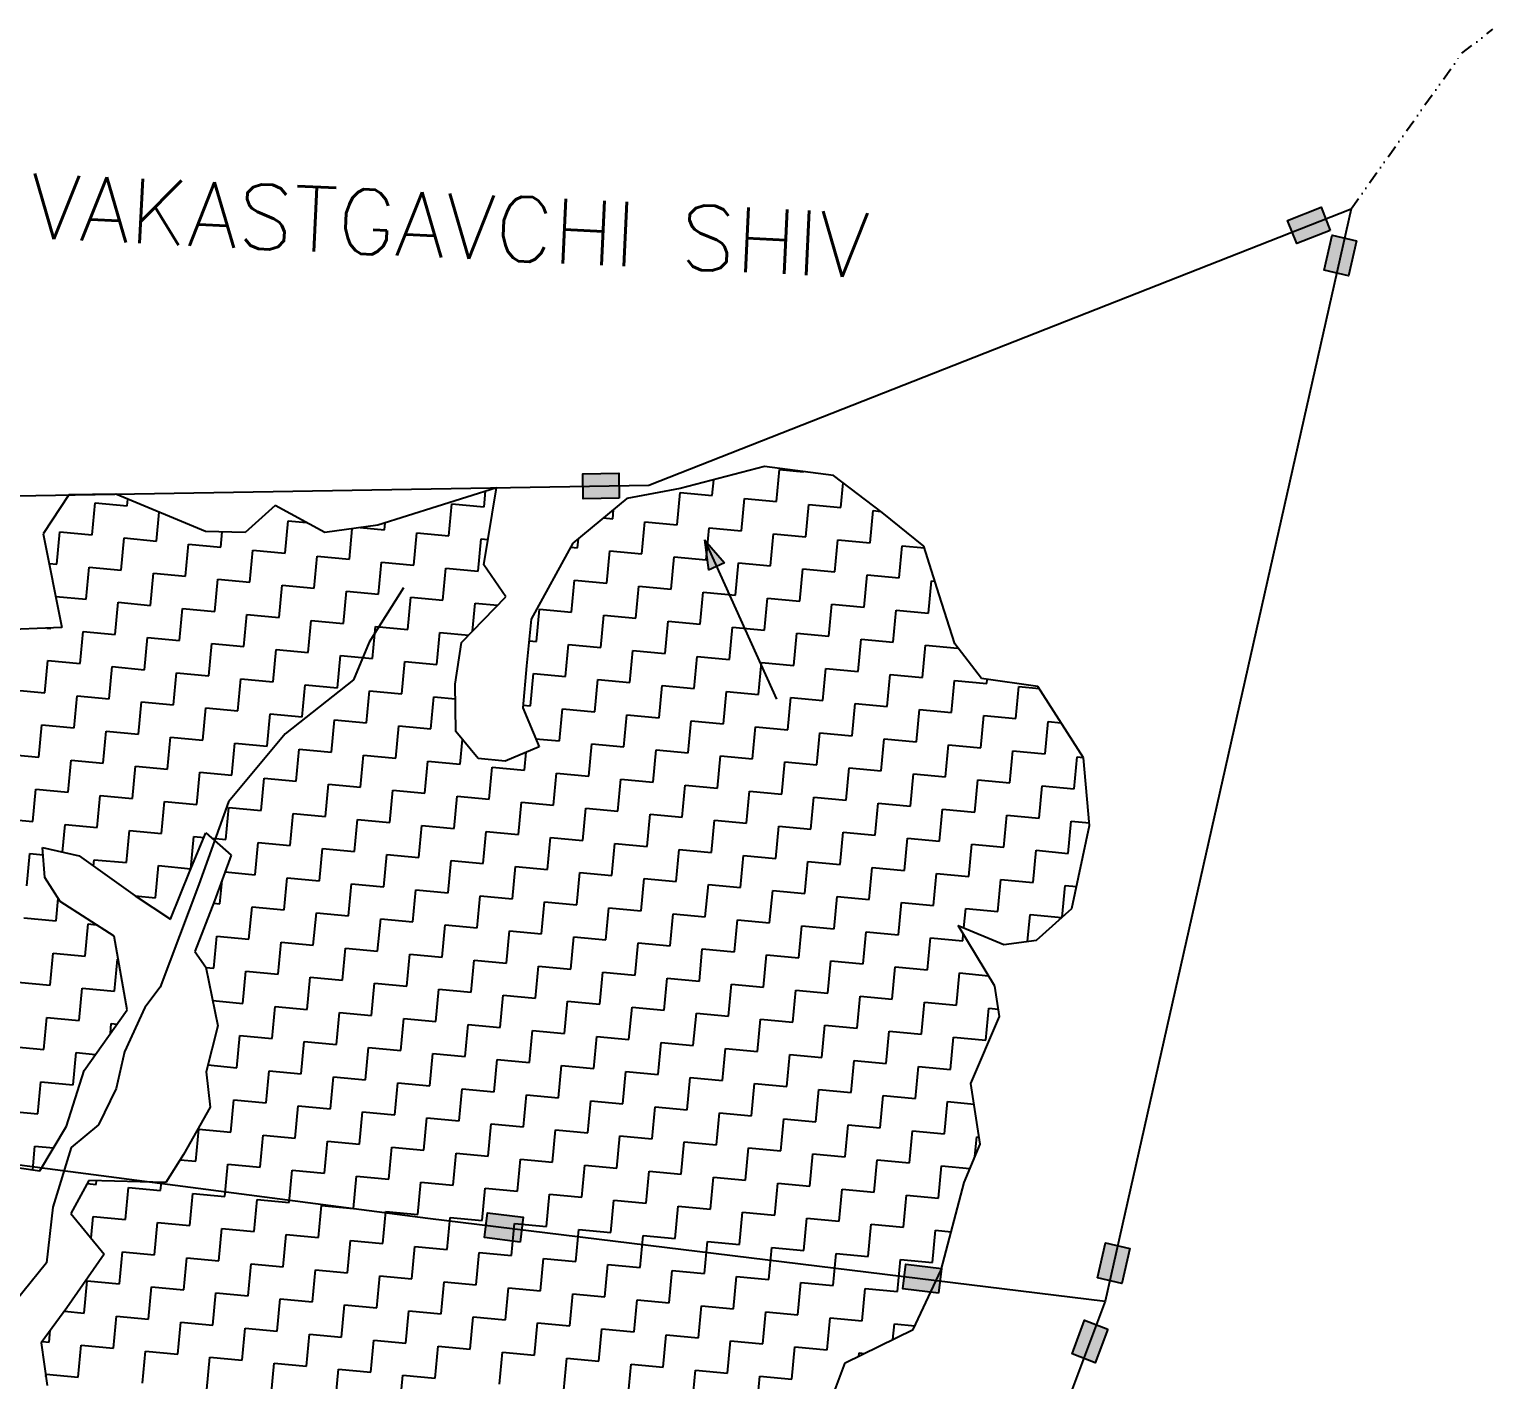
# Model space of a CAD drawing. Header units: metres. Extents: x 284554 to 287504, y 2026012 to 2031182.
# Drawn here: x 286732 to 287316, y 2030610 to 2031149 of the extents above; entities that cross this region are included whole.
import ezdxf

# ---------------------------------------------------------------- set-up
doc = ezdxf.new("R2010")
doc.units = ezdxf.units.M
doc.linetypes.add('DIVIDE', pattern=[1.25, 0.5, -0.25, 0, -0.25, 0, -0.25])
for name, color, linetype in [('LINE_WATER', 4, 'Continuous'), ('POLY_HATCH', 12, 'Continuous'), ('POLY_PARCEL', 6, 'Continuous'), ('TEXT_MAPOUT', 7, 'Continuous'), ('V_BOUND_LINE', 7, 'Continuous'), ('V_DIVIDE_LINE', 7, 'DIVIDE')]:
    doc.layers.add(name, color=color, linetype=linetype)
doc.styles.get("Standard").update_dxf_attribs({"font": 'simplex.shx'})

msp = doc.modelspace()

# ---------------------------------------------------------------- hatches: boundary and pattern name
for points in [[(287234.03, 2031072.68), (287237.67, 2031063.44), (287251.03, 2031068.7), (287247.39, 2031077.94)], [(287248.65, 2031052.74), (287258.32, 2031050.5), (287261.55, 2031064.49), (287251.88, 2031066.73)], [(286952.75, 2030971.5), (286952.91, 2030961.57), (286967.27, 2030961.81), (286967.1, 2030971.74)], [(286914.7, 2030676.5), (286913.49, 2030666.64), (286927.74, 2030664.89), (286928.95, 2030674.75)], [(287171.04, 2030662.36), (287161.36, 2030664.55), (287158.2, 2030650.54), (287167.89, 2030648.36)], [(287081.64, 2030656.07), (287080.44, 2030646.21), (287094.69, 2030644.46), (287095.89, 2030654.32)], [(287148, 2030620.2), (287157.3, 2030616.72), (287162.34, 2030630.16), (287153.04, 2030633.65)]]:
    msp.add_hatch(color=256).paths.add_polyline_path(points)
h = msp.add_hatch(color=256)
h.paths.add_polyline_path([(287006.1, 2030934.57), (287009.32, 2030936.03), (287001.32, 2030945.11)])
h.paths.add_polyline_path([(287001.32, 2030945.11), (287002.87, 2030933.11), (287006.1, 2030934.57)])

# ---------------------------------------------------------------- linework, layer by layer
for points in [[(287251.03, 2031068.7), (287237.67, 2031063.44), (287234.03, 2031072.68), (287247.39, 2031077.94)], [(287261.55, 2031064.49), (287258.32, 2031050.5), (287248.65, 2031052.74), (287251.88, 2031066.73)], [(286967.27, 2030961.81), (286952.91, 2030961.57), (286952.75, 2030971.5), (286967.1, 2030971.74)], [(286927.74, 2030664.89), (286913.49, 2030666.64), (286914.7, 2030676.5), (286928.95, 2030674.75)], [(287158.2, 2030650.54), (287161.36, 2030664.55), (287171.04, 2030662.36), (287167.89, 2030648.36)], [(287094.69, 2030644.46), (287080.44, 2030646.21), (287081.64, 2030656.07), (287095.89, 2030654.32)], [(287162.34, 2030630.16), (287157.3, 2030616.72), (287148, 2030620.2), (287153.04, 2030633.65)]]:
    msp.add_lwpolyline(points, close=True)
for points in [[(287001.32, 2030945.11), (287030.1, 2030881.6)], [(287001.32, 2030945.11), (287002.87, 2030933.11)], [(287001.32, 2030945.11), (287009.32, 2030936.03)], [(287009.32, 2030936.03), (287002.87, 2030933.11)]]:
    msp.add_lwpolyline(points)
at = {"layer": 'LINE_WATER'}
for p, q in [((286881.12, 2030925.95), (286867.47, 2030904.37)), ((286867.47, 2030904.37), (286861.25, 2030889.31)), ((286861.25, 2030889.31), (286833.96, 2030867.79)), ((286833.96, 2030867.79), (286811.35, 2030840.63)), ((286811.35, 2030840.63), (286799.44, 2030807.65)), ((286799.44, 2030807.65), (286783.97, 2030766.59)), ((286783.97, 2030766.59), (286777.86, 2030758.43)), ((286777.86, 2030758.43), (286769.78, 2030740.74)), ((286769.78, 2030740.74), (286766.42, 2030726.22)), ((286766.42, 2030726.22), (286759.44, 2030711.63)), ((286759.44, 2030711.63), (286748.56, 2030702.62)), ((286748.56, 2030702.62), (286741.13, 2030678.85)), ((286741.13, 2030678.85), (286738.65, 2030656.62)), ((286738.65, 2030656.62), (286719.6, 2030633.14))]:
    msp.add_line(p, q, dxfattribs=at)
at = {"layer": 'POLY_HATCH'}
for p, q in [((287025.24, 2030974.39), (286991.61, 2030965.6)), ((287052.75, 2030970.82), (287025.24, 2030974.39)), ((286918.23, 2030965.96), (286870.93, 2030951.04)), ((286913.19, 2030935.17), (286918.23, 2030965.96)), ((286991.61, 2030965.6), (286970.36, 2030961.63)), ((287072.25, 2030956.08), (287052.75, 2030970.82)), ((286747.59, 2030963.12), (286737.37, 2030947.62)), ((286766.29, 2030963.43), (286747.59, 2030963.12)), ((286802.08, 2030948.53), (286766.29, 2030963.43)), ((286970.36, 2030961.63), (286948.8, 2030943.77)), ((286829.9, 2030958.85), (286817.95, 2030948.04)), ((286849.77, 2030948.05), (286829.9, 2030958.85)), ((287088.89, 2030942.6), (287072.25, 2030956.08)), ((286737.37, 2030947.62), (286744.8, 2030910.16)), ((286817.95, 2030948.04), (286802.08, 2030948.53)), ((286870.93, 2030951.04), (286849.77, 2030948.05)), ((286948.8, 2030943.77), (286932.05, 2030913.53)), ((287095.03, 2030923.15), (287088.89, 2030942.6)), ((286921.95, 2030922.43), (286913.19, 2030935.17)), ((286904.33, 2030904.2), (286921.95, 2030922.43)), ((287101.17, 2030903.69), (287095.03, 2030923.15)), ((286932.05, 2030913.53), (286930.3, 2030894.81)), ((286744.8, 2030910.16), (286699.89, 2030908.4)), ((286901.78, 2030887.54), (286904.33, 2030904.2)), ((287111.8, 2030889.78), (287101.17, 2030903.69)), ((286930.3, 2030894.81), (286928.74, 2030878.07)), ((287134.38, 2030886.68), (287111.8, 2030889.78)), ((286902.01, 2030868.64), (286901.78, 2030887.54)), ((287152.59, 2030858.14), (287134.38, 2030886.68)), ((286928.74, 2030878.07), (286935.24, 2030862.55)), ((286910.94, 2030857.87), (286902.01, 2030868.64)), ((286935.24, 2030862.55), (286921.79, 2030856.85)), ((286921.79, 2030856.85), (286910.94, 2030857.87)), ((287155.03, 2030831.08), (287152.59, 2030858.14)), ((287147.96, 2030797.96), (287155.03, 2030831.08)), ((286795.9, 2030812.9), (286802.3, 2030828.2)), ((286802.3, 2030828.2), (286812.4, 2030819.31)), ((286737.99, 2030810.36), (286737.12, 2030822.37)), ((286737.12, 2030822.37), (286751.72, 2030819.01)), ((286812.4, 2030819.31), (286805.73, 2030801.05)), ((286751.72, 2030819.01), (286774.09, 2030803.01)), ((286744.06, 2030800.85), (286737.99, 2030810.36)), ((286788.14, 2030793.75), (286795.9, 2030812.9)), ((286774.09, 2030803.01), (286788.14, 2030793.75)), ((286765.63, 2030786.91), (286744.06, 2030800.85)), ((286805.73, 2030801.05), (286797.88, 2030780.91)), ((287133.86, 2030785.36), (287147.96, 2030797.96)), ((287117.23, 2030767.04), (287102.59, 2030791.26)), ((287102.59, 2030791.26), (287120.77, 2030783.6)), ((286770.84, 2030757.6), (286765.63, 2030786.91)), ((287120.77, 2030783.6), (287133.86, 2030785.36)), ((286797.88, 2030780.91), (286802.25, 2030774.54)), ((286802.25, 2030774.54), (286807.04, 2030751.24)), ((287119.08, 2030754.94), (287117.23, 2030767.04)), ((286753.66, 2030733.37), (286770.84, 2030757.6)), ((287107.63, 2030728.19), (287119.08, 2030754.94)), ((286807.04, 2030751.24), (286802.33, 2030732.8)), ((286746.62, 2030711.17), (286753.66, 2030733.37)), ((286802.33, 2030732.8), (286804, 2030718.73)), ((287111.34, 2030703.99), (287107.63, 2030728.19)), ((286804, 2030718.73), (286793.29, 2030699.85)), ((286736, 2030693.28), (286746.62, 2030711.17)), ((287104.94, 2030688.69), (287111.34, 2030703.99)), ((286681.07, 2030701.4), (286736, 2030693.28)), ((286793.29, 2030699.85), (286786.27, 2030688.59)), ((286755.53, 2030689.47), (286748.32, 2030676.23)), ((286786.27, 2030688.59), (286755.53, 2030689.47)), ((287095.71, 2030653.78), (287104.94, 2030688.69)), ((286748.32, 2030676.23), (286761.73, 2030660.07)), ((286761.73, 2030660.07), (286746.8, 2030638.61)), ((287084.54, 2030629.98), (287095.71, 2030653.78)), ((286746.8, 2030638.61), (286736.54, 2030624.66)), ((287057.43, 2030616.61), (287084.54, 2030629.98)), ((286736.54, 2030624.66), (286738.92, 2030607.55)), ((287053.46, 2030606.05), (287057.43, 2030616.61))]:
    msp.add_line(p, q, dxfattribs=at)
at = {"layer": 'POLY_HATCH', "linetype": 'Continuous'}
for p, q in [((287030.07, 2030960.42), (287031.27, 2030973.26)), ((287031.27, 2030973.26), (287040.83, 2030972.37)), ((287004.39, 2030962.82), (287004.98, 2030969.1)), ((287055.75, 2030958.02), (287056.67, 2030967.86)), ((286756.85, 2030947.1), (286758.05, 2030959.94)), ((286758.05, 2030959.94), (286770.88, 2030958.74)), ((286770.88, 2030958.74), (286771.13, 2030961.41)), ((286899.28, 2030946.74), (286900.48, 2030959.58)), ((286900.48, 2030959.58), (286913.32, 2030958.38)), ((286913.32, 2030958.38), (286913.9, 2030964.59)), ((286990.35, 2030951.18), (286991.55, 2030964.02)), ((286991.55, 2030964.02), (287004.39, 2030962.82)), ((287016.03, 2030948.78), (287017.23, 2030961.62)), ((287017.23, 2030961.62), (287030.07, 2030960.42)), ((286782.52, 2030944.7), (286783.6, 2030956.22)), ((286961.05, 2030953.92), (286964.67, 2030953.58)), ((286964.67, 2030953.58), (286965.01, 2030957.2)), ((287041.71, 2030946.38), (287042.91, 2030959.22)), ((287042.91, 2030959.22), (287055.75, 2030958.02)), ((287067.39, 2030943.98), (287068.59, 2030956.82)), ((287068.59, 2030956.82), (287071.65, 2030956.54)), ((286742.81, 2030935.46), (286744.01, 2030948.3)), ((286744.01, 2030948.3), (286756.85, 2030947.1)), ((286808.2, 2030942.3), (286808.77, 2030948.33)), ((286833.88, 2030939.9), (286835.08, 2030952.74)), ((286835.08, 2030952.74), (286842.4, 2030952.05)), ((286859.56, 2030937.5), (286860.69, 2030949.6)), ((286863.88, 2030950.05), (286873.6, 2030949.14)), ((286873.6, 2030949.14), (286873.86, 2030951.97)), ((286885.24, 2030935.1), (286886.44, 2030947.94)), ((286886.44, 2030947.94), (286899.28, 2030946.74)), ((286976.31, 2030939.54), (286977.51, 2030952.38)), ((286977.51, 2030952.38), (286990.35, 2030951.18)), ((287001.99, 2030937.14), (287003.19, 2030949.98)), ((287003.19, 2030949.98), (287016.03, 2030948.78)), ((287027.67, 2030934.74), (287028.87, 2030947.58)), ((287028.87, 2030947.58), (287041.71, 2030946.38)), ((286768.48, 2030933.06), (286769.68, 2030945.9)), ((286769.68, 2030945.9), (286782.52, 2030944.7)), ((286794.16, 2030930.66), (286795.36, 2030943.5)), ((286795.36, 2030943.5), (286808.2, 2030942.3)), ((286910.92, 2030932.7), (286912.12, 2030945.54)), ((286912.12, 2030945.54), (286914.85, 2030945.28)), ((286947.93, 2030942.19), (286950.64, 2030941.94)), ((286950.64, 2030941.94), (286950.97, 2030945.57)), ((287053.35, 2030932.34), (287054.55, 2030945.18)), ((287054.55, 2030945.18), (287067.39, 2030943.98)), ((287079.03, 2030929.94), (287080.23, 2030942.78)), ((287080.23, 2030942.78), (287089.1, 2030941.95)), ((286819.84, 2030928.26), (286821.04, 2030941.1)), ((286821.04, 2030941.1), (286833.88, 2030939.9)), ((286845.52, 2030925.86), (286846.72, 2030938.7)), ((286846.72, 2030938.7), (286859.56, 2030937.5)), ((286871.2, 2030923.46), (286872.4, 2030936.3)), ((286872.4, 2030936.3), (286885.24, 2030935.1)), ((286962.28, 2030927.9), (286963.47, 2030940.74)), ((286963.47, 2030940.74), (286976.31, 2030939.54)), ((286987.95, 2030925.5), (286989.15, 2030938.34)), ((286989.15, 2030938.34), (287001.99, 2030937.14)), ((287013.63, 2030923.1), (287014.83, 2030935.94)), ((287014.83, 2030935.94), (287027.67, 2030934.74)), ((286739.73, 2030935.75), (286742.81, 2030935.46)), ((286754.45, 2030921.42), (286755.65, 2030934.26)), ((286755.65, 2030934.26), (286768.48, 2030933.06)), ((286780.12, 2030919.02), (286781.32, 2030931.86)), ((286781.32, 2030931.86), (286794.16, 2030930.66)), ((286896.88, 2030921.06), (286898.08, 2030933.9)), ((286898.08, 2030933.9), (286910.92, 2030932.7)), ((287039.31, 2030920.7), (287040.51, 2030933.54)), ((287040.51, 2030933.54), (287053.35, 2030932.34)), ((287064.99, 2030918.3), (287066.19, 2030931.14)), ((287066.19, 2030931.14), (287079.03, 2030929.94)), ((286805.8, 2030916.62), (286807, 2030929.46)), ((286807, 2030929.46), (286819.84, 2030928.26)), ((286831.48, 2030914.22), (286832.68, 2030927.06)), ((286832.68, 2030927.06), (286845.52, 2030925.86)), ((286857.16, 2030911.82), (286858.36, 2030924.66)), ((286858.36, 2030924.66), (286871.2, 2030923.46)), ((286948.24, 2030916.26), (286949.44, 2030929.1)), ((286949.44, 2030929.1), (286962.28, 2030927.9)), ((286973.91, 2030913.86), (286975.11, 2030926.7)), ((286975.11, 2030926.7), (286987.95, 2030925.5)), ((286999.59, 2030911.46), (287000.79, 2030924.3)), ((287000.79, 2030924.3), (287013.63, 2030923.1)), ((287090.67, 2030915.9), (287091.87, 2030928.74)), ((287091.87, 2030928.74), (287093.31, 2030928.61)), ((286742.35, 2030922.55), (286754.45, 2030921.42)), ((286766.09, 2030907.38), (286767.29, 2030920.22)), ((286767.29, 2030920.22), (286780.12, 2030919.02)), ((286882.84, 2030909.42), (286884.04, 2030922.26)), ((286884.04, 2030922.26), (286896.88, 2030921.06)), ((286908.67, 2030908.69), (286909.72, 2030919.86)), ((286909.72, 2030919.86), (286918.66, 2030919.03)), ((287025.27, 2030909.06), (287026.47, 2030921.9)), ((287026.47, 2030921.9), (287039.31, 2030920.7)), ((287050.95, 2030906.66), (287052.15, 2030919.5)), ((287052.15, 2030919.5), (287064.99, 2030918.3)), ((286791.76, 2030904.98), (286792.96, 2030917.82)), ((286792.96, 2030917.82), (286805.8, 2030916.62)), ((286817.44, 2030902.58), (286818.64, 2030915.42)), ((286818.64, 2030915.42), (286831.48, 2030914.22)), ((286843.12, 2030900.18), (286844.32, 2030913.02)), ((286844.32, 2030913.02), (286857.16, 2030911.82)), ((286934.2, 2030904.62), (286935.4, 2030917.46)), ((286935.4, 2030917.46), (286948.24, 2030916.26)), ((286959.88, 2030902.22), (286961.08, 2030915.06)), ((286961.08, 2030915.06), (286973.91, 2030913.86)), ((286985.55, 2030899.82), (286986.75, 2030912.66)), ((286986.75, 2030912.66), (286999.59, 2030911.46)), ((287076.63, 2030904.26), (287077.83, 2030917.1)), ((287077.83, 2030917.1), (287090.67, 2030915.9)), ((286738.84, 2030909.93), (286740.41, 2030909.78)), ((286740.41, 2030909.78), (286740.43, 2030909.99)), ((286752.05, 2030895.74), (286753.25, 2030908.58)), ((286753.25, 2030908.58), (286766.09, 2030907.38)), ((286868.8, 2030897.78), (286870, 2030910.62)), ((286870, 2030910.62), (286882.84, 2030909.42)), ((286894.48, 2030895.38), (286895.68, 2030908.22)), ((286895.68, 2030908.22), (286907.18, 2030907.15)), ((287011.23, 2030897.42), (287012.43, 2030910.26)), ((287012.43, 2030910.26), (287025.27, 2030909.06)), ((287036.91, 2030895.02), (287038.11, 2030907.86)), ((287038.11, 2030907.86), (287050.95, 2030906.66)), ((286777.72, 2030893.34), (286778.92, 2030906.18)), ((286778.92, 2030906.18), (286791.76, 2030904.98)), ((286803.4, 2030890.94), (286804.6, 2030903.78)), ((286804.6, 2030903.78), (286817.44, 2030902.58)), ((286829.08, 2030888.54), (286830.28, 2030901.38)), ((286830.28, 2030901.38), (286843.12, 2030900.18)), ((286931.25, 2030904.9), (286934.2, 2030904.62)), ((286945.84, 2030890.58), (286947.04, 2030903.42)), ((286947.04, 2030903.42), (286959.88, 2030902.22)), ((286971.52, 2030888.18), (286972.71, 2030901.02)), ((286972.71, 2030901.02), (286985.55, 2030899.82)), ((287062.59, 2030892.62), (287063.79, 2030905.46)), ((287063.79, 2030905.46), (287076.63, 2030904.26)), ((287088.27, 2030890.22), (287089.47, 2030903.06)), ((287089.47, 2030903.06), (287102.31, 2030901.86)), ((287102.31, 2030901.86), (287102.34, 2030902.16)), ((286738.01, 2030884.1), (286739.21, 2030896.94)), ((286739.21, 2030896.94), (286752.05, 2030895.74)), ((286854.76, 2030886.14), (286855.96, 2030898.98)), ((286855.96, 2030898.98), (286868.8, 2030897.78)), ((286880.44, 2030883.74), (286881.64, 2030896.58)), ((286881.64, 2030896.58), (286894.48, 2030895.38)), ((286997.19, 2030885.78), (286998.39, 2030898.62)), ((286998.39, 2030898.62), (287011.23, 2030897.42)), ((287022.87, 2030883.38), (287024.07, 2030896.22)), ((287024.07, 2030896.22), (287036.91, 2030895.02)), ((286763.69, 2030881.7), (286764.89, 2030894.54)), ((286764.89, 2030894.54), (286777.72, 2030893.34)), ((286789.36, 2030879.3), (286790.56, 2030892.14)), ((286790.56, 2030892.14), (286803.4, 2030890.94)), ((286815.04, 2030876.9), (286816.24, 2030889.74)), ((286816.24, 2030889.74), (286829.08, 2030888.54)), ((286931.8, 2030878.94), (286933, 2030891.78)), ((286933, 2030891.78), (286945.84, 2030890.58)), ((286957.48, 2030876.54), (286958.68, 2030889.38)), ((286958.68, 2030889.38), (286971.52, 2030888.18)), ((287048.55, 2030880.98), (287049.75, 2030893.82)), ((287049.75, 2030893.82), (287062.59, 2030892.62)), ((287074.23, 2030878.59), (287075.43, 2030891.42)), ((287075.43, 2030891.42), (287088.27, 2030890.22)), ((287113.95, 2030887.83), (287114.1, 2030889.46)), ((286725.17, 2030885.3), (286738.01, 2030884.1)), ((286840.72, 2030874.5), (286841.92, 2030887.34)), ((286841.92, 2030887.34), (286854.76, 2030886.14)), ((286866.4, 2030872.1), (286867.6, 2030884.94)), ((286867.6, 2030884.94), (286880.44, 2030883.74)), ((286983.15, 2030874.14), (286984.35, 2030886.98)), ((286984.35, 2030886.98), (286997.19, 2030885.78)), ((287008.83, 2030871.74), (287010.03, 2030884.58)), ((287010.03, 2030884.58), (287022.87, 2030883.38)), ((287099.91, 2030876.19), (287101.11, 2030889.03)), ((287101.11, 2030889.03), (287113.95, 2030887.83)), ((287125.59, 2030873.79), (287126.79, 2030886.63)), ((287126.79, 2030886.63), (287134.89, 2030885.87)), ((286749.65, 2030870.06), (286750.85, 2030882.9)), ((286750.85, 2030882.9), (286763.69, 2030881.7)), ((286775.33, 2030867.66), (286776.52, 2030880.5)), ((286776.52, 2030880.5), (286789.36, 2030879.3)), ((286801, 2030865.26), (286802.2, 2030878.1)), ((286802.2, 2030878.1), (286815.04, 2030876.9)), ((286892.08, 2030869.7), (286893.28, 2030882.54)), ((286893.28, 2030882.54), (286901.85, 2030881.74)), ((286928.85, 2030879.22), (286931.8, 2030878.94)), ((286943.44, 2030864.9), (286944.64, 2030877.74)), ((286944.64, 2030877.74), (286957.48, 2030876.54)), ((287034.51, 2030869.35), (287035.71, 2030882.18)), ((287035.71, 2030882.18), (287048.55, 2030880.98)), ((287060.19, 2030866.95), (287061.39, 2030879.79)), ((287061.39, 2030879.79), (287074.23, 2030878.59)), ((286826.68, 2030862.86), (286827.88, 2030875.7)), ((286827.88, 2030875.7), (286840.72, 2030874.5)), ((286852.36, 2030860.46), (286853.56, 2030873.3)), ((286853.56, 2030873.3), (286866.4, 2030872.1)), ((286969.12, 2030862.5), (286970.32, 2030875.34)), ((286970.32, 2030875.34), (286983.15, 2030874.14)), ((286994.79, 2030860.11), (286995.99, 2030872.94)), ((286995.99, 2030872.94), (287008.83, 2030871.74)), ((287085.87, 2030864.55), (287087.07, 2030877.39)), ((287087.07, 2030877.39), (287099.91, 2030876.19)), ((287111.55, 2030862.15), (287112.75, 2030874.99)), ((287112.75, 2030874.99), (287125.59, 2030873.79)), ((287137.23, 2030859.75), (287138.43, 2030872.59)), ((287138.43, 2030872.59), (287143.68, 2030872.1)), ((286735.61, 2030858.42), (286736.81, 2030871.26)), ((286736.81, 2030871.26), (286749.65, 2030870.06)), ((286761.29, 2030856.02), (286762.49, 2030868.86)), ((286762.49, 2030868.86), (286775.33, 2030867.66)), ((286786.96, 2030853.62), (286788.16, 2030866.46)), ((286788.16, 2030866.46), (286801, 2030865.26)), ((286878.04, 2030858.06), (286879.24, 2030870.9)), ((286879.24, 2030870.9), (286892.08, 2030869.7)), ((286933.88, 2030865.8), (286943.44, 2030864.9)), ((287020.47, 2030857.71), (287021.67, 2030870.55)), ((287021.67, 2030870.55), (287034.51, 2030869.35)), ((287046.15, 2030855.31), (287047.35, 2030868.15)), ((287047.35, 2030868.15), (287060.19, 2030866.95)), ((286812.64, 2030851.22), (286813.84, 2030864.06)), ((286813.84, 2030864.06), (286826.68, 2030862.86)), ((286838.32, 2030848.82), (286839.52, 2030861.66)), ((286839.52, 2030861.66), (286852.36, 2030860.46)), ((286903.72, 2030855.66), (286904.64, 2030865.47)), ((286929.4, 2030853.27), (286930.06, 2030860.36)), ((286955.08, 2030850.87), (286956.28, 2030863.7)), ((286956.28, 2030863.7), (286969.12, 2030862.5)), ((286980.76, 2030848.47), (286981.95, 2030861.31)), ((286981.95, 2030861.31), (286994.79, 2030860.11)), ((287071.83, 2030852.91), (287073.03, 2030865.75)), ((287073.03, 2030865.75), (287085.87, 2030864.55)), ((287097.51, 2030850.51), (287098.71, 2030863.35)), ((287098.71, 2030863.35), (287111.55, 2030862.15)), ((287123.19, 2030848.11), (287124.39, 2030860.95)), ((287124.39, 2030860.95), (287137.23, 2030859.75)), ((286722.77, 2030859.62), (286735.61, 2030858.42)), ((286747.25, 2030844.38), (286748.45, 2030857.22)), ((286748.45, 2030857.22), (286761.29, 2030856.02)), ((286772.93, 2030841.98), (286774.13, 2030854.82)), ((286774.13, 2030854.82), (286786.96, 2030853.62)), ((286864, 2030846.42), (286865.2, 2030859.26)), ((286865.2, 2030859.26), (286878.04, 2030858.06)), ((286889.68, 2030844.03), (286890.88, 2030856.86)), ((286890.88, 2030856.86), (286903.72, 2030855.66)), ((286915.36, 2030841.63), (286916.56, 2030854.46)), ((286916.56, 2030854.46), (286929.4, 2030853.27)), ((287006.43, 2030846.07), (287007.63, 2030858.91)), ((287007.63, 2030858.91), (287020.47, 2030857.71)), ((287032.11, 2030843.67), (287033.31, 2030856.51)), ((287033.31, 2030856.51), (287046.15, 2030855.31)), ((287057.79, 2030841.27), (287058.99, 2030854.11)), ((287058.99, 2030854.11), (287071.83, 2030852.91)), ((287148.87, 2030845.71), (287150.07, 2030858.55)), ((287150.07, 2030858.55), (287152.48, 2030858.32)), ((286798.6, 2030839.58), (286799.8, 2030852.42)), ((286799.8, 2030852.42), (286812.64, 2030851.22)), ((286824.28, 2030837.18), (286825.48, 2030850.02)), ((286825.48, 2030850.02), (286838.32, 2030848.82)), ((286941.04, 2030839.23), (286942.24, 2030852.07)), ((286942.24, 2030852.07), (286955.08, 2030850.87)), ((286966.72, 2030836.83), (286967.92, 2030849.67)), ((286967.92, 2030849.67), (286980.76, 2030848.47)), ((287083.47, 2030838.87), (287084.67, 2030851.71)), ((287084.67, 2030851.71), (287097.51, 2030850.51)), ((287109.15, 2030836.47), (287110.35, 2030849.31)), ((287110.35, 2030849.31), (287123.19, 2030848.11)), ((286733.21, 2030832.74), (286734.41, 2030845.58)), ((286734.41, 2030845.58), (286747.25, 2030844.38)), ((286758.89, 2030830.34), (286760.09, 2030843.18)), ((286760.09, 2030843.18), (286772.93, 2030841.98)), ((286849.96, 2030834.79), (286851.16, 2030847.62)), ((286851.16, 2030847.62), (286864, 2030846.42)), ((286875.64, 2030832.39), (286876.84, 2030845.22)), ((286876.84, 2030845.22), (286889.68, 2030844.03)), ((286901.32, 2030829.99), (286902.52, 2030842.83)), ((286902.52, 2030842.83), (286915.36, 2030841.63)), ((286992.39, 2030834.43), (286993.59, 2030847.27)), ((286993.59, 2030847.27), (287006.43, 2030846.07)), ((287018.07, 2030832.03), (287019.27, 2030844.87)), ((287019.27, 2030844.87), (287032.11, 2030843.67)), ((287043.75, 2030829.63), (287044.95, 2030842.47)), ((287044.95, 2030842.47), (287057.79, 2030841.27)), ((287134.83, 2030834.07), (287136.03, 2030846.91)), ((287136.03, 2030846.91), (287148.87, 2030845.71)), ((286784.57, 2030827.94), (286785.76, 2030840.78)), ((286785.76, 2030840.78), (286798.6, 2030839.58)), ((286810.24, 2030825.55), (286811.44, 2030838.38)), ((286811.44, 2030838.38), (286824.28, 2030837.18)), ((286927, 2030827.59), (286928.2, 2030840.43)), ((286928.2, 2030840.43), (286941.04, 2030839.23)), ((286952.68, 2030825.19), (286953.88, 2030838.03)), ((286953.88, 2030838.03), (286966.72, 2030836.83)), ((287069.43, 2030827.23), (287070.63, 2030840.07)), ((287070.63, 2030840.07), (287083.47, 2030838.87)), ((287095.11, 2030824.83), (287096.31, 2030837.67)), ((287096.31, 2030837.67), (287109.15, 2030836.47)), ((286720.37, 2030833.94), (286733.21, 2030832.74)), ((286745.02, 2030820.55), (286746.05, 2030831.54)), ((286746.05, 2030831.54), (286758.89, 2030830.34)), ((286835.92, 2030823.15), (286837.12, 2030835.98)), ((286837.12, 2030835.98), (286849.96, 2030834.79)), ((286861.6, 2030820.75), (286862.8, 2030833.59)), ((286862.8, 2030833.59), (286875.64, 2030832.39)), ((286887.28, 2030818.35), (286888.48, 2030831.19)), ((286888.48, 2030831.19), (286901.32, 2030829.99)), ((286978.36, 2030822.79), (286979.56, 2030835.63)), ((286979.56, 2030835.63), (286992.39, 2030834.43)), ((287004.03, 2030820.39), (287005.23, 2030833.23)), ((287005.23, 2030833.23), (287018.07, 2030832.03)), ((287029.71, 2030817.99), (287030.91, 2030830.83)), ((287030.91, 2030830.83), (287043.75, 2030829.63)), ((287120.79, 2030822.43), (287121.99, 2030835.27)), ((287121.99, 2030835.27), (287134.83, 2030834.07)), ((287146.47, 2030820.03), (287147.67, 2030832.87)), ((287147.67, 2030832.87), (287154.93, 2030832.19)), ((286770.53, 2030816.31), (286771.73, 2030829.14)), ((286771.73, 2030829.14), (286784.57, 2030827.94)), ((286796.2, 2030813.91), (286797.4, 2030826.74)), ((286797.4, 2030826.74), (286801.53, 2030826.36)), ((286804.73, 2030826.06), (286810.24, 2030825.55)), ((286912.96, 2030815.95), (286914.16, 2030828.79)), ((286914.16, 2030828.79), (286927, 2030827.59)), ((286938.64, 2030813.55), (286939.84, 2030826.39)), ((286939.84, 2030826.39), (286952.68, 2030825.19)), ((287055.39, 2030815.59), (287056.59, 2030828.43)), ((287056.59, 2030828.43), (287069.43, 2030827.23)), ((287081.07, 2030813.19), (287082.27, 2030826.03)), ((287082.27, 2030826.03), (287095.11, 2030824.83)), ((286730.81, 2030807.07), (286732.01, 2030819.9)), ((286732.01, 2030819.9), (286737.33, 2030819.41)), ((286821.88, 2030811.51), (286823.08, 2030824.35)), ((286823.08, 2030824.35), (286835.92, 2030823.15)), ((286847.56, 2030809.11), (286848.76, 2030821.95)), ((286848.76, 2030821.95), (286861.6, 2030820.75)), ((286873.24, 2030806.71), (286874.44, 2030819.55)), ((286874.44, 2030819.55), (286887.28, 2030818.35)), ((286964.32, 2030811.15), (286965.52, 2030823.99)), ((286965.52, 2030823.99), (286978.36, 2030822.79)), ((286990, 2030808.75), (286991.19, 2030821.59)), ((286991.19, 2030821.59), (287004.03, 2030820.39)), ((287015.67, 2030806.35), (287016.87, 2030819.19)), ((287016.87, 2030819.19), (287029.71, 2030817.99)), ((287106.75, 2030810.79), (287107.95, 2030823.63)), ((287107.95, 2030823.63), (287120.79, 2030822.43)), ((287132.43, 2030808.39), (287133.63, 2030821.23)), ((287133.63, 2030821.23), (287146.47, 2030820.03)), ((286757.45, 2030814.92), (286757.69, 2030817.5)), ((286757.69, 2030817.5), (286770.53, 2030816.31)), ((286782.17, 2030802.27), (286783.37, 2030815.11)), ((286783.37, 2030815.11), (286796.2, 2030813.91)), ((286898.92, 2030804.31), (286900.12, 2030817.15)), ((286900.12, 2030817.15), (286912.96, 2030815.95)), ((286924.6, 2030801.91), (286925.8, 2030814.75)), ((286925.8, 2030814.75), (286938.64, 2030813.55)), ((287041.35, 2030803.95), (287042.55, 2030816.79)), ((287042.55, 2030816.79), (287055.39, 2030815.59)), ((287067.03, 2030801.55), (287068.23, 2030814.39)), ((287068.23, 2030814.39), (287081.07, 2030813.19)), ((286807.84, 2030799.87), (286808.72, 2030809.24)), ((286809.96, 2030812.62), (286821.88, 2030811.51)), ((286833.52, 2030797.47), (286834.72, 2030810.31)), ((286834.72, 2030810.31), (286847.56, 2030809.11)), ((286859.2, 2030795.07), (286860.4, 2030807.91)), ((286860.4, 2030807.91), (286873.24, 2030806.71)), ((286950.28, 2030799.51), (286951.48, 2030812.35)), ((286951.48, 2030812.35), (286964.32, 2030811.15)), ((286975.96, 2030797.11), (286977.16, 2030809.95)), ((286977.16, 2030809.95), (286990, 2030808.75)), ((287001.63, 2030794.71), (287002.83, 2030807.55)), ((287002.83, 2030807.55), (287015.67, 2030806.35)), ((287092.71, 2030799.15), (287093.91, 2030811.99)), ((287093.91, 2030811.99), (287106.75, 2030810.79)), ((287118.39, 2030796.75), (287119.59, 2030809.59)), ((287119.59, 2030809.59), (287132.43, 2030808.39)), ((286742.45, 2030793.03), (286743.29, 2030802.05)), ((286774.07, 2030803.02), (286782.17, 2030802.27)), ((286884.88, 2030792.67), (286886.08, 2030805.51)), ((286886.08, 2030805.51), (286898.92, 2030804.31)), ((286910.56, 2030790.27), (286911.76, 2030803.11)), ((286911.76, 2030803.11), (286924.6, 2030801.91)), ((287027.31, 2030792.31), (287028.51, 2030805.15)), ((287028.51, 2030805.15), (287041.35, 2030803.95)), ((287052.99, 2030789.91), (287054.19, 2030802.75)), ((287054.19, 2030802.75), (287067.03, 2030801.55)), ((287144.08, 2030794.49), (287145.27, 2030807.19)), ((287145.27, 2030807.19), (287149.84, 2030806.76)), ((286805.36, 2030800.1), (286807.84, 2030799.87)), ((286819.48, 2030785.83), (286820.68, 2030798.67)), ((286820.68, 2030798.67), (286833.52, 2030797.47)), ((286845.16, 2030783.43), (286846.36, 2030796.27)), ((286846.36, 2030796.27), (286859.2, 2030795.07)), ((286936.24, 2030787.87), (286937.44, 2030800.71)), ((286937.44, 2030800.71), (286950.28, 2030799.51)), ((286961.92, 2030785.47), (286963.12, 2030798.31)), ((286963.12, 2030798.31), (286975.96, 2030797.11)), ((286987.6, 2030783.07), (286988.8, 2030795.91)), ((286988.8, 2030795.91), (287001.63, 2030794.71)), ((287078.67, 2030787.51), (287079.87, 2030800.35)), ((287079.87, 2030800.35), (287092.71, 2030799.15)), ((287104.84, 2030790.32), (287105.55, 2030797.95)), ((287105.55, 2030797.95), (287118.39, 2030796.75)), ((286729.61, 2030794.23), (286742.45, 2030793.03)), ((286754.09, 2030778.99), (286755.29, 2030791.83)), ((286755.29, 2030791.83), (286758.48, 2030791.53)), ((286870.84, 2030781.03), (286872.04, 2030793.87)), ((286872.04, 2030793.87), (286884.88, 2030792.67)), ((286896.52, 2030778.63), (286897.72, 2030791.47)), ((286897.72, 2030791.47), (286910.56, 2030790.27)), ((287013.27, 2030780.67), (287014.47, 2030793.51)), ((287014.47, 2030793.51), (287027.31, 2030792.31)), ((287038.95, 2030778.27), (287040.15, 2030791.11)), ((287040.15, 2030791.11), (287052.99, 2030789.91)), ((287130.23, 2030784.87), (287131.23, 2030795.55)), ((287131.23, 2030795.55), (287143.94, 2030794.36)), ((286805.44, 2030774.19), (286806.64, 2030787.03)), ((286806.64, 2030787.03), (286819.48, 2030785.83)), ((286831.12, 2030771.79), (286832.32, 2030784.63)), ((286832.32, 2030784.63), (286845.16, 2030783.43)), ((286922.2, 2030776.23), (286923.4, 2030789.07)), ((286923.4, 2030789.07), (286936.24, 2030787.87)), ((286947.88, 2030773.83), (286949.08, 2030786.67)), ((286949.08, 2030786.67), (286961.92, 2030785.47)), ((286973.56, 2030771.43), (286974.76, 2030784.27)), ((286974.76, 2030784.27), (286987.6, 2030783.07)), ((287064.63, 2030775.87), (287065.83, 2030788.71)), ((287065.83, 2030788.71), (287078.67, 2030787.51)), ((287090.31, 2030773.47), (287091.51, 2030786.31)), ((287091.51, 2030786.31), (287104.35, 2030785.11)), ((287104.35, 2030785.11), (287104.61, 2030787.92)), ((286740.05, 2030767.35), (286741.25, 2030780.19)), ((286741.25, 2030780.19), (286754.09, 2030778.99)), ((286856.8, 2030769.39), (286858, 2030782.23)), ((286858, 2030782.23), (286870.84, 2030781.03)), ((286882.48, 2030766.99), (286883.68, 2030779.83)), ((286883.68, 2030779.83), (286896.52, 2030778.63)), ((286999.24, 2030769.03), (287000.43, 2030781.87)), ((287000.43, 2030781.87), (287013.27, 2030780.67)), ((287024.91, 2030766.63), (287026.11, 2030779.47)), ((287026.11, 2030779.47), (287038.95, 2030778.27)), ((286765.73, 2030764.95), (286766.93, 2030777.79)), ((286766.93, 2030777.79), (286767.25, 2030777.76)), ((286802.27, 2030774.48), (286805.44, 2030774.19)), ((286817.08, 2030760.15), (286818.28, 2030772.99)), ((286818.28, 2030772.99), (286831.12, 2030771.79)), ((286908.16, 2030764.59), (286909.36, 2030777.43)), ((286909.36, 2030777.43), (286922.2, 2030776.23)), ((286933.84, 2030762.19), (286935.04, 2030775.03)), ((286935.04, 2030775.03), (286947.88, 2030773.83)), ((286959.52, 2030759.79), (286960.72, 2030772.63)), ((286960.72, 2030772.63), (286973.56, 2030771.43)), ((287050.59, 2030764.23), (287051.79, 2030777.07)), ((287051.79, 2030777.07), (287064.63, 2030775.87)), ((287076.27, 2030761.83), (287077.47, 2030774.67)), ((287077.47, 2030774.67), (287090.31, 2030773.47)), ((286727.21, 2030768.55), (286740.05, 2030767.35)), ((286842.76, 2030757.75), (286843.96, 2030770.59)), ((286843.96, 2030770.59), (286856.8, 2030769.39)), ((286868.44, 2030755.35), (286869.64, 2030768.19)), ((286869.64, 2030768.19), (286882.48, 2030766.99)), ((286985.2, 2030757.39), (286986.4, 2030770.23)), ((286986.4, 2030770.23), (286999.24, 2030769.03)), ((287010.87, 2030754.99), (287012.07, 2030767.83)), ((287012.07, 2030767.83), (287024.91, 2030766.63)), ((287101.95, 2030759.43), (287103.15, 2030772.27)), ((287103.15, 2030772.27), (287114.72, 2030771.19)), ((286751.69, 2030753.31), (286752.89, 2030766.15)), ((286752.89, 2030766.15), (286765.73, 2030764.95)), ((286804.98, 2030761.28), (286817.08, 2030760.15)), ((286894.12, 2030752.95), (286895.32, 2030765.79)), ((286895.32, 2030765.79), (286908.16, 2030764.59)), ((286919.8, 2030750.55), (286921, 2030763.39)), ((286921, 2030763.39), (286933.84, 2030762.19)), ((286945.48, 2030748.15), (286946.68, 2030760.99)), ((286946.68, 2030760.99), (286959.52, 2030759.79)), ((287036.55, 2030752.59), (287037.75, 2030765.43)), ((287037.75, 2030765.43), (287050.59, 2030764.23)), ((287062.23, 2030750.19), (287063.43, 2030763.03)), ((287063.43, 2030763.03), (287076.27, 2030761.83)), ((287087.91, 2030747.79), (287089.11, 2030760.63)), ((287089.11, 2030760.63), (287101.95, 2030759.43)), ((286828.72, 2030746.11), (286829.92, 2030758.95)), ((286829.92, 2030758.95), (286842.76, 2030757.75)), ((286854.4, 2030743.71), (286855.6, 2030756.55)), ((286855.6, 2030756.55), (286868.44, 2030755.35)), ((286971.16, 2030745.75), (286972.36, 2030758.59)), ((286972.36, 2030758.59), (286985.2, 2030757.39)), ((286996.84, 2030743.35), (286998.04, 2030756.19)), ((286998.04, 2030756.19), (287010.87, 2030754.99)), ((287113.59, 2030745.39), (287114.79, 2030758.23)), ((287114.79, 2030758.23), (287118.63, 2030757.87)), ((286737.65, 2030741.67), (286738.85, 2030754.51)), ((286738.85, 2030754.51), (286751.69, 2030753.31)), ((286764.16, 2030748.18), (286764.53, 2030752.11)), ((286764.53, 2030752.11), (286766.8, 2030751.9)), ((286880.08, 2030741.31), (286881.28, 2030754.15)), ((286881.28, 2030754.15), (286894.12, 2030752.95)), ((286905.76, 2030738.91), (286906.96, 2030751.75)), ((286906.96, 2030751.75), (286919.8, 2030750.55)), ((286931.44, 2030736.51), (286932.64, 2030749.35)), ((286932.64, 2030749.35), (286945.48, 2030748.15)), ((287022.51, 2030740.95), (287023.71, 2030753.79)), ((287023.71, 2030753.79), (287036.55, 2030752.59)), ((287048.19, 2030738.55), (287049.39, 2030751.39)), ((287049.39, 2030751.39), (287062.23, 2030750.19)), ((287073.87, 2030736.15), (287075.07, 2030748.99)), ((287075.07, 2030748.99), (287087.91, 2030747.79)), ((286814.68, 2030734.47), (286815.88, 2030747.31)), ((286815.88, 2030747.31), (286828.72, 2030746.11)), ((286840.36, 2030732.07), (286841.56, 2030744.91)), ((286841.56, 2030744.91), (286854.4, 2030743.71)), ((286957.12, 2030734.11), (286958.32, 2030746.95)), ((286958.32, 2030746.95), (286971.16, 2030745.75)), ((286982.8, 2030731.71), (286984, 2030744.55)), ((286984, 2030744.55), (286996.84, 2030743.35)), ((287099.55, 2030733.75), (287100.75, 2030746.59)), ((287100.75, 2030746.59), (287113.59, 2030745.39)), ((286724.81, 2030742.87), (286737.65, 2030741.67)), ((286749.29, 2030727.63), (286750.49, 2030740.47)), ((286750.49, 2030740.47), (286758.18, 2030739.75)), ((286866.04, 2030729.67), (286867.24, 2030742.51)), ((286867.24, 2030742.51), (286880.08, 2030741.31)), ((286891.72, 2030727.27), (286892.92, 2030740.11)), ((286892.92, 2030740.11), (286905.76, 2030738.91)), ((286917.4, 2030724.87), (286918.6, 2030737.71)), ((286918.6, 2030737.71), (286931.44, 2030736.51)), ((287008.47, 2030729.31), (287009.67, 2030742.15)), ((287009.67, 2030742.15), (287022.51, 2030740.95)), ((287034.15, 2030726.91), (287035.35, 2030739.75)), ((287035.35, 2030739.75), (287048.19, 2030738.55)), ((287059.83, 2030724.51), (287061.03, 2030737.35)), ((287061.03, 2030737.35), (287073.87, 2030736.15)), ((286803.04, 2030735.56), (286814.68, 2030734.47)), ((286826.32, 2030720.43), (286827.52, 2030733.27)), ((286827.52, 2030733.27), (286840.36, 2030732.07)), ((286943.08, 2030722.47), (286944.28, 2030735.31)), ((286944.28, 2030735.31), (286957.12, 2030734.11)), ((286968.76, 2030720.07), (286969.96, 2030732.91)), ((286969.96, 2030732.91), (286982.8, 2030731.71)), ((287085.51, 2030722.11), (287086.71, 2030734.95)), ((287086.71, 2030734.95), (287099.55, 2030733.75)), ((286735.25, 2030715.99), (286736.45, 2030728.83)), ((286736.45, 2030728.83), (286749.29, 2030727.63)), ((286852, 2030718.03), (286853.2, 2030730.87)), ((286853.2, 2030730.87), (286866.04, 2030729.67)), ((286877.68, 2030715.63), (286878.88, 2030728.47)), ((286878.88, 2030728.47), (286891.72, 2030727.27)), ((286903.36, 2030713.23), (286904.56, 2030726.07)), ((286904.56, 2030726.07), (286917.4, 2030724.87)), ((286994.44, 2030717.67), (286995.64, 2030730.51)), ((286995.64, 2030730.51), (287008.47, 2030729.31)), ((287020.11, 2030715.27), (287021.31, 2030728.11)), ((287021.31, 2030728.11), (287034.15, 2030726.91)), ((287045.79, 2030712.87), (287046.99, 2030725.71)), ((287046.99, 2030725.71), (287059.83, 2030724.51)), ((286812.29, 2030708.79), (286813.48, 2030721.63)), ((286813.48, 2030721.63), (286826.32, 2030720.43)), ((286929.04, 2030710.83), (286930.24, 2030723.67)), ((286930.24, 2030723.67), (286943.08, 2030722.47)), ((286954.72, 2030708.43), (286955.92, 2030721.27)), ((286955.92, 2030721.27), (286968.76, 2030720.07)), ((287071.47, 2030710.47), (287072.67, 2030723.31)), ((287072.67, 2030723.31), (287085.51, 2030722.11)), ((287097.15, 2030708.07), (287098.35, 2030720.91)), ((287098.35, 2030720.91), (287108.9, 2030719.93)), ((286722.41, 2030717.19), (286735.25, 2030715.99)), ((286837.96, 2030706.39), (286839.16, 2030719.23)), ((286839.16, 2030719.23), (286852, 2030718.03)), ((286863.64, 2030703.99), (286864.84, 2030716.83)), ((286864.84, 2030716.83), (286877.68, 2030715.63)), ((286889.32, 2030701.59), (286890.52, 2030714.43)), ((286890.52, 2030714.43), (286903.36, 2030713.23)), ((286980.4, 2030706.03), (286981.6, 2030718.87)), ((286981.6, 2030718.87), (286994.44, 2030717.67)), ((287006.08, 2030703.63), (287007.28, 2030716.47)), ((287007.28, 2030716.47), (287020.11, 2030715.27)), ((287031.75, 2030701.23), (287032.95, 2030714.07)), ((287032.95, 2030714.07), (287045.79, 2030712.87)), ((286798.25, 2030697.15), (286799.45, 2030709.99)), ((286799.45, 2030709.99), (286812.29, 2030708.79)), ((286915, 2030699.19), (286916.2, 2030712.03)), ((286916.2, 2030712.03), (286929.04, 2030710.83)), ((286940.68, 2030696.79), (286941.88, 2030709.63)), ((286941.88, 2030709.63), (286954.72, 2030708.43)), ((287057.43, 2030698.83), (287058.63, 2030711.67)), ((287058.63, 2030711.67), (287071.47, 2030710.47)), ((287083.11, 2030696.43), (287084.31, 2030709.27)), ((287084.31, 2030709.27), (287097.15, 2030708.07)), ((286733.17, 2030693.7), (286734.05, 2030703.15)), ((286734.05, 2030703.15), (286741.44, 2030702.46)), ((286823.92, 2030694.75), (286825.12, 2030707.59)), ((286825.12, 2030707.59), (286837.96, 2030706.39)), ((286849.6, 2030692.35), (286850.8, 2030705.19)), ((286850.8, 2030705.19), (286863.64, 2030703.99)), ((286875.28, 2030689.95), (286876.48, 2030702.79)), ((286876.48, 2030702.79), (286889.32, 2030701.59)), ((286966.36, 2030694.39), (286967.56, 2030707.23)), ((286967.56, 2030707.23), (286980.4, 2030706.03)), ((286992.04, 2030691.99), (286993.24, 2030704.83)), ((286993.24, 2030704.83), (287006.08, 2030703.63)), ((287017.71, 2030689.59), (287018.91, 2030702.43)), ((287018.91, 2030702.43), (287031.75, 2030701.23)), ((287109.26, 2030699.01), (287109.99, 2030706.87)), ((287109.99, 2030706.87), (287110.91, 2030706.79)), ((286791.97, 2030697.74), (286798.25, 2030697.15)), ((286900.96, 2030687.55), (286902.16, 2030700.39)), ((286902.16, 2030700.39), (286915, 2030699.19)), ((286926.64, 2030685.15), (286927.84, 2030697.99)), ((286927.84, 2030697.99), (286940.68, 2030696.79)), ((287043.39, 2030687.19), (287044.59, 2030700.03)), ((287044.59, 2030700.03), (287057.43, 2030698.83)), ((287069.07, 2030684.79), (287070.27, 2030697.63)), ((287070.27, 2030697.63), (287083.11, 2030696.43)), ((286809.89, 2030683.11), (286811.09, 2030695.95)), ((286811.09, 2030695.95), (286823.92, 2030694.75)), ((286835.56, 2030680.71), (286836.76, 2030693.55)), ((286836.76, 2030693.55), (286849.6, 2030692.35)), ((286861.24, 2030678.31), (286862.44, 2030691.15)), ((286862.44, 2030691.15), (286875.28, 2030689.95)), ((286952.32, 2030682.75), (286953.52, 2030695.59)), ((286953.52, 2030695.59), (286966.36, 2030694.39)), ((286978, 2030680.35), (286979.2, 2030693.19)), ((286979.2, 2030693.19), (286992.04, 2030691.99)), ((287003.68, 2030677.95), (287004.88, 2030690.79)), ((287004.88, 2030690.79), (287017.71, 2030689.59)), ((287094.75, 2030682.4), (287095.95, 2030695.23)), ((287095.95, 2030695.23), (287107.24, 2030694.18)), ((286754.86, 2030688.25), (286758.53, 2030687.91)), ((286758.53, 2030687.91), (286758.67, 2030689.38)), ((286770.17, 2030673.87), (286771.37, 2030686.71)), ((286771.37, 2030686.71), (286784.21, 2030685.51)), ((286784.21, 2030685.51), (286784.5, 2030688.64)), ((286886.92, 2030675.91), (286888.12, 2030688.75)), ((286888.12, 2030688.75), (286900.96, 2030687.55)), ((286912.6, 2030673.51), (286913.8, 2030686.35)), ((286913.8, 2030686.35), (286926.64, 2030685.15)), ((287029.35, 2030675.56), (287030.55, 2030688.39)), ((287030.55, 2030688.39), (287043.39, 2030687.19)), ((287055.03, 2030673.16), (287056.23, 2030685.99)), ((287056.23, 2030685.99), (287069.07, 2030684.79)), ((286795.85, 2030671.47), (286797.05, 2030684.31)), ((286797.05, 2030684.31), (286809.89, 2030683.11)), ((286821.53, 2030669.07), (286822.72, 2030681.91)), ((286822.72, 2030681.91), (286835.56, 2030680.71)), ((286847.2, 2030666.67), (286848.4, 2030679.51)), ((286848.4, 2030679.51), (286861.24, 2030678.31)), ((286938.28, 2030671.11), (286939.48, 2030683.95)), ((286939.48, 2030683.95), (286952.32, 2030682.75)), ((286963.96, 2030668.71), (286965.16, 2030681.55)), ((286965.16, 2030681.55), (286978, 2030680.35)), ((286989.64, 2030666.32), (286990.84, 2030679.15)), ((286990.84, 2030679.15), (287003.68, 2030677.95)), ((287080.71, 2030670.76), (287081.91, 2030683.6)), ((287081.91, 2030683.6), (287094.75, 2030682.4)), ((286756.51, 2030666.36), (286757.33, 2030675.07)), ((286757.33, 2030675.07), (286770.17, 2030673.87)), ((286872.88, 2030664.27), (286874.08, 2030677.11)), ((286874.08, 2030677.11), (286886.92, 2030675.91)), ((286898.56, 2030661.87), (286899.76, 2030674.71)), ((286899.76, 2030674.71), (286912.6, 2030673.51)), ((287015.32, 2030663.92), (287016.52, 2030676.75)), ((287016.52, 2030676.75), (287029.35, 2030675.56)), ((287040.99, 2030661.52), (287042.19, 2030674.36)), ((287042.19, 2030674.36), (287055.03, 2030673.16)), ((286781.81, 2030659.83), (286783.01, 2030672.67)), ((286783.01, 2030672.67), (286795.85, 2030671.47)), ((286807.49, 2030657.43), (286808.69, 2030670.27)), ((286808.69, 2030670.27), (286821.53, 2030669.07)), ((286833.16, 2030655.03), (286834.36, 2030667.87)), ((286834.36, 2030667.87), (286847.2, 2030666.67)), ((286924.24, 2030659.47), (286925.44, 2030672.31)), ((286925.44, 2030672.31), (286938.28, 2030671.11)), ((286949.92, 2030657.08), (286951.12, 2030669.91)), ((286951.12, 2030669.91), (286963.96, 2030668.71)), ((286975.6, 2030654.68), (286976.8, 2030667.51)), ((286976.8, 2030667.51), (286989.64, 2030666.32)), ((287066.67, 2030659.12), (287067.87, 2030671.96)), ((287067.87, 2030671.96), (287080.71, 2030670.76)), ((287092.35, 2030656.72), (287093.55, 2030669.56)), ((287093.55, 2030669.56), (287099.73, 2030668.98)), ((286858.84, 2030652.63), (286860.04, 2030665.47)), ((286860.04, 2030665.47), (286872.88, 2030664.27)), ((286884.52, 2030650.23), (286885.72, 2030663.07)), ((286885.72, 2030663.07), (286898.56, 2030661.87)), ((287001.28, 2030652.28), (287002.48, 2030665.12)), ((287002.48, 2030665.12), (287015.32, 2030663.92)), ((287026.95, 2030649.88), (287028.15, 2030662.72)), ((287028.15, 2030662.72), (287040.99, 2030661.52)), ((286767.77, 2030648.19), (286768.97, 2030661.03)), ((286768.97, 2030661.03), (286781.81, 2030659.83)), ((286793.45, 2030645.79), (286794.65, 2030658.63)), ((286794.65, 2030658.63), (286807.49, 2030657.43)), ((286819.13, 2030643.39), (286820.33, 2030656.23)), ((286820.33, 2030656.23), (286833.16, 2030655.03)), ((286910.2, 2030647.84), (286911.4, 2030660.67)), ((286911.4, 2030660.67), (286924.24, 2030659.47)), ((286935.88, 2030645.44), (286937.08, 2030658.27)), ((286937.08, 2030658.27), (286949.92, 2030657.08)), ((286961.56, 2030643.04), (286962.76, 2030655.88)), ((286962.76, 2030655.88), (286975.6, 2030654.68)), ((287052.63, 2030647.48), (287053.83, 2030660.32)), ((287053.83, 2030660.32), (287066.67, 2030659.12)), ((287078.31, 2030645.08), (287079.51, 2030657.92)), ((287079.51, 2030657.92), (287092.35, 2030656.72)), ((286844.8, 2030640.99), (286846, 2030653.83)), ((286846, 2030653.83), (286858.84, 2030652.63)), ((286870.48, 2030638.6), (286871.68, 2030651.43)), ((286871.68, 2030651.43), (286884.52, 2030650.23)), ((286987.24, 2030640.64), (286988.44, 2030653.48)), ((286988.44, 2030653.48), (287001.28, 2030652.28)), ((287012.92, 2030638.24), (287014.12, 2030651.08)), ((287014.12, 2030651.08), (287026.95, 2030649.88)), ((286753.73, 2030636.55), (286754.93, 2030649.39)), ((286754.93, 2030649.39), (286767.77, 2030648.19)), ((286779.41, 2030634.15), (286780.61, 2030646.99)), ((286780.61, 2030646.99), (286793.45, 2030645.79)), ((286805.09, 2030631.75), (286806.29, 2030644.59)), ((286806.29, 2030644.59), (286819.13, 2030643.39)), ((286896.16, 2030636.2), (286897.36, 2030649.03)), ((286897.36, 2030649.03), (286910.2, 2030647.84)), ((286921.84, 2030633.8), (286923.04, 2030646.64)), ((286923.04, 2030646.64), (286935.88, 2030645.44)), ((286947.52, 2030631.4), (286948.72, 2030644.24)), ((286948.72, 2030644.24), (286961.56, 2030643.04)), ((287038.59, 2030635.84), (287039.79, 2030648.68)), ((287039.79, 2030648.68), (287052.63, 2030647.48)), ((287064.27, 2030633.44), (287065.47, 2030646.28)), ((287065.47, 2030646.28), (287078.31, 2030645.08)), ((286830.76, 2030629.36), (286831.96, 2030642.19)), ((286831.96, 2030642.19), (286844.8, 2030640.99)), ((286856.44, 2030626.96), (286857.64, 2030639.79)), ((286857.64, 2030639.79), (286870.48, 2030638.6)), ((286973.2, 2030629), (286974.4, 2030641.84)), ((286974.4, 2030641.84), (286987.24, 2030640.64)), ((286998.88, 2030626.6), (287000.08, 2030639.44)), ((287000.08, 2030639.44), (287012.92, 2030638.24)), ((286745.83, 2030637.29), (286753.73, 2030636.55)), ((286765.37, 2030622.51), (286766.57, 2030635.35)), ((286766.57, 2030635.35), (286779.41, 2030634.15)), ((286791.05, 2030620.12), (286792.25, 2030632.95)), ((286792.25, 2030632.95), (286805.09, 2030631.75)), ((286882.12, 2030624.56), (286883.32, 2030637.4)), ((286883.32, 2030637.4), (286896.16, 2030636.2)), ((286907.8, 2030622.16), (286909, 2030635)), ((286909, 2030635), (286921.84, 2030633.8)), ((286933.48, 2030619.76), (286934.68, 2030632.6)), ((286934.68, 2030632.6), (286947.52, 2030631.4)), ((287024.56, 2030624.2), (287025.76, 2030637.04)), ((287025.76, 2030637.04), (287038.59, 2030635.84)), ((287050.23, 2030621.8), (287051.43, 2030634.64)), ((287051.43, 2030634.64), (287064.27, 2030633.44)), ((287076.53, 2030626.03), (287077.11, 2030632.24)), ((287077.11, 2030632.24), (287085.24, 2030631.48)), ((286739.69, 2030624.91), (286740.12, 2030629.53)), ((286816.73, 2030617.72), (286817.93, 2030630.55)), ((286817.93, 2030630.55), (286830.76, 2030629.36)), ((286842.4, 2030615.32), (286843.6, 2030628.16)), ((286843.6, 2030628.16), (286856.44, 2030626.96)), ((286959.16, 2030617.36), (286960.36, 2030630.2)), ((286960.36, 2030630.2), (286973.2, 2030629)), ((286984.84, 2030614.96), (286986.04, 2030627.8)), ((286986.04, 2030627.8), (286998.88, 2030626.6)), ((286736.92, 2030625.17), (286739.69, 2030624.91)), ((286751.33, 2030610.88), (286752.53, 2030623.71)), ((286752.53, 2030623.71), (286765.37, 2030622.51)), ((286777.01, 2030608.48), (286778.21, 2030621.32)), ((286778.21, 2030621.32), (286791.05, 2030620.12)), ((286868.08, 2030612.92), (286869.28, 2030625.76)), ((286869.28, 2030625.76), (286882.12, 2030624.56)), ((286893.76, 2030610.52), (286894.96, 2030623.36)), ((286894.96, 2030623.36), (286907.8, 2030622.16)), ((286919.44, 2030608.12), (286920.64, 2030620.96)), ((286920.64, 2030620.96), (286933.48, 2030619.76)), ((287010.52, 2030612.56), (287011.72, 2030625.4)), ((287011.72, 2030625.4), (287024.56, 2030624.2)), ((287036.19, 2030610.16), (287037.39, 2030623)), ((287037.39, 2030623), (287050.23, 2030621.8)), ((287062.96, 2030619.33), (287063.07, 2030620.6)), ((287063.07, 2030620.6), (287065.13, 2030620.41)), ((286802.69, 2030606.08), (286803.89, 2030618.92)), ((286803.89, 2030618.92), (286816.73, 2030617.72)), ((286828.37, 2030603.68), (286829.57, 2030616.52)), ((286829.57, 2030616.52), (286842.4, 2030615.32)), ((286945.12, 2030605.72), (286946.32, 2030618.56)), ((286946.32, 2030618.56), (286959.16, 2030617.36)), ((286970.8, 2030603.32), (286972, 2030616.16)), ((286972, 2030616.16), (286984.84, 2030614.96)), ((286738.41, 2030611.22), (286738.49, 2030612.08)), ((286738.49, 2030612.08), (286751.33, 2030610.88)), ((286854.04, 2030601.28), (286855.24, 2030614.12)), ((286855.24, 2030614.12), (286868.08, 2030612.92)), ((286879.72, 2030598.88), (286880.92, 2030611.72)), ((286880.92, 2030611.72), (286893.76, 2030610.52)), ((286996.48, 2030600.92), (286997.68, 2030613.76)), ((286997.68, 2030613.76), (287010.52, 2030612.56)), ((287022.16, 2030598.52), (287023.36, 2030611.36)), ((287023.36, 2030611.36), (287036.19, 2030610.16))]:
    msp.add_line(p, q, dxfattribs=at)
at = {"layer": 'POLY_PARCEL'}
for p, q in [((286588.44, 2030713.87), (286890.87, 2030674.41)), ((286890.87, 2030674.41), (287161.22, 2030641.32))]:
    msp.add_line(p, q, dxfattribs=at)
at = {"layer": 'V_BOUND_LINE'}
for p, q in [((286979.09, 2030966.97), (287259.43, 2031077.35)), ((287259.43, 2031077.35), (287161.22, 2030641.32)), ((287259.43, 2031077.35), (287259.43, 2031077.35)), ((286641.16, 2030961.34), (286979.09, 2030966.97)), ((287161.22, 2030641.32), (287062.6, 2030378.06))]:
    msp.add_line(p, q, dxfattribs=at)
at = {"layer": 'V_DIVIDE_LINE', "ltscale": 10}
for p, q in [((287303.59, 2031139.39), (287315.93, 2031148.96)), ((287259.43, 2031077.35), (287303.59, 2031139.39))]:
    msp.add_line(p, q, dxfattribs=at)

# ---------------------------------------------------------------- texts
at = {"layer": 'TEXT_MAPOUT'}
msp.add_text('MAUJE VAKASTGAVCHI SHIV', height=25.7906, rotation=357.27766, dxfattribs=at).set_placement((286604.7, 2031071.66))

doc.saveas('drawing.dxf')
